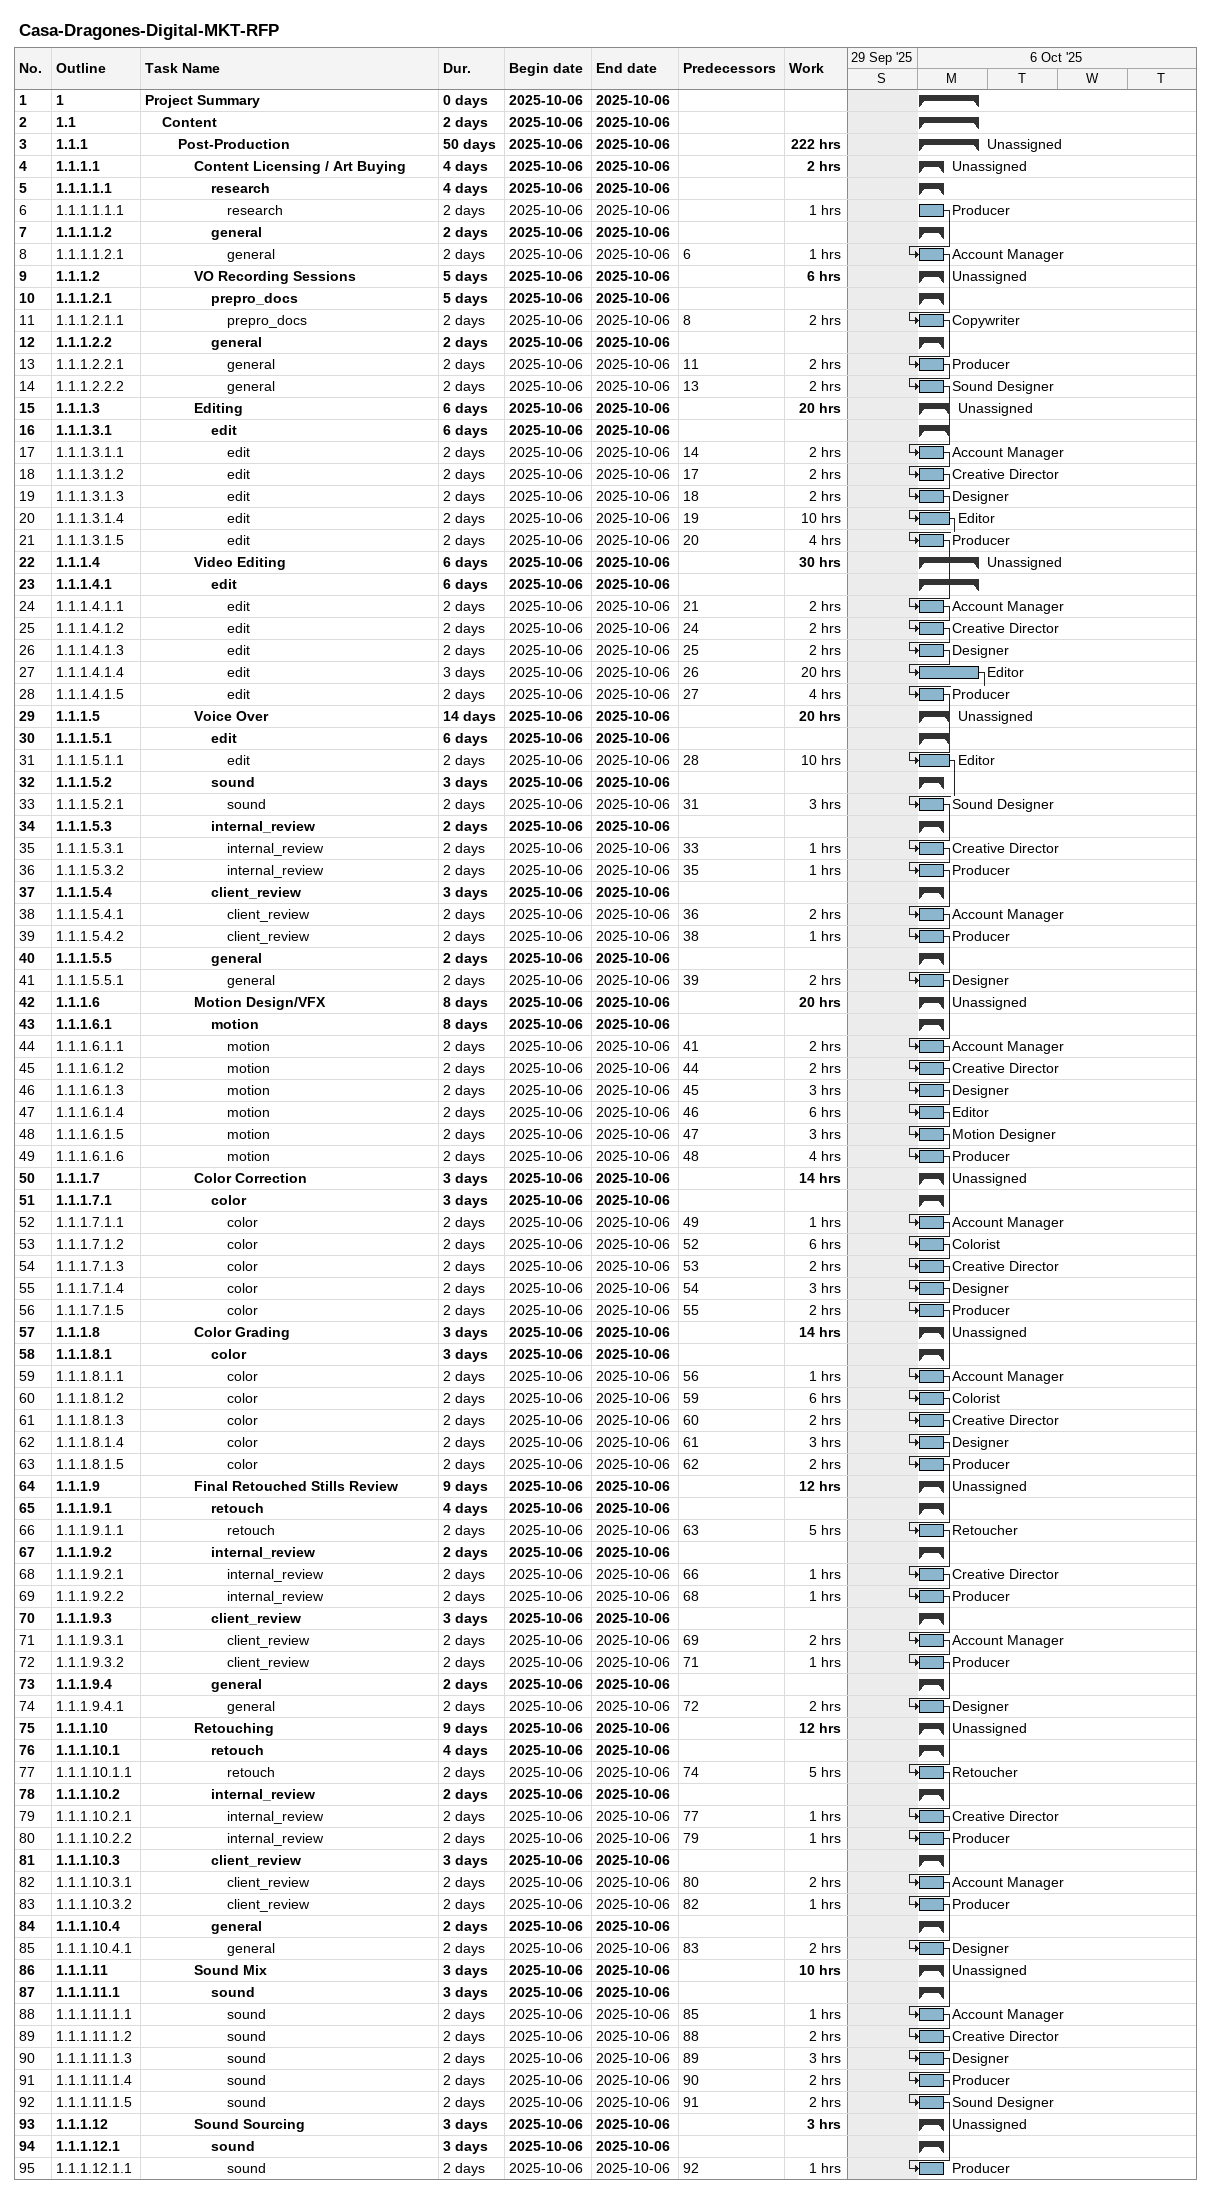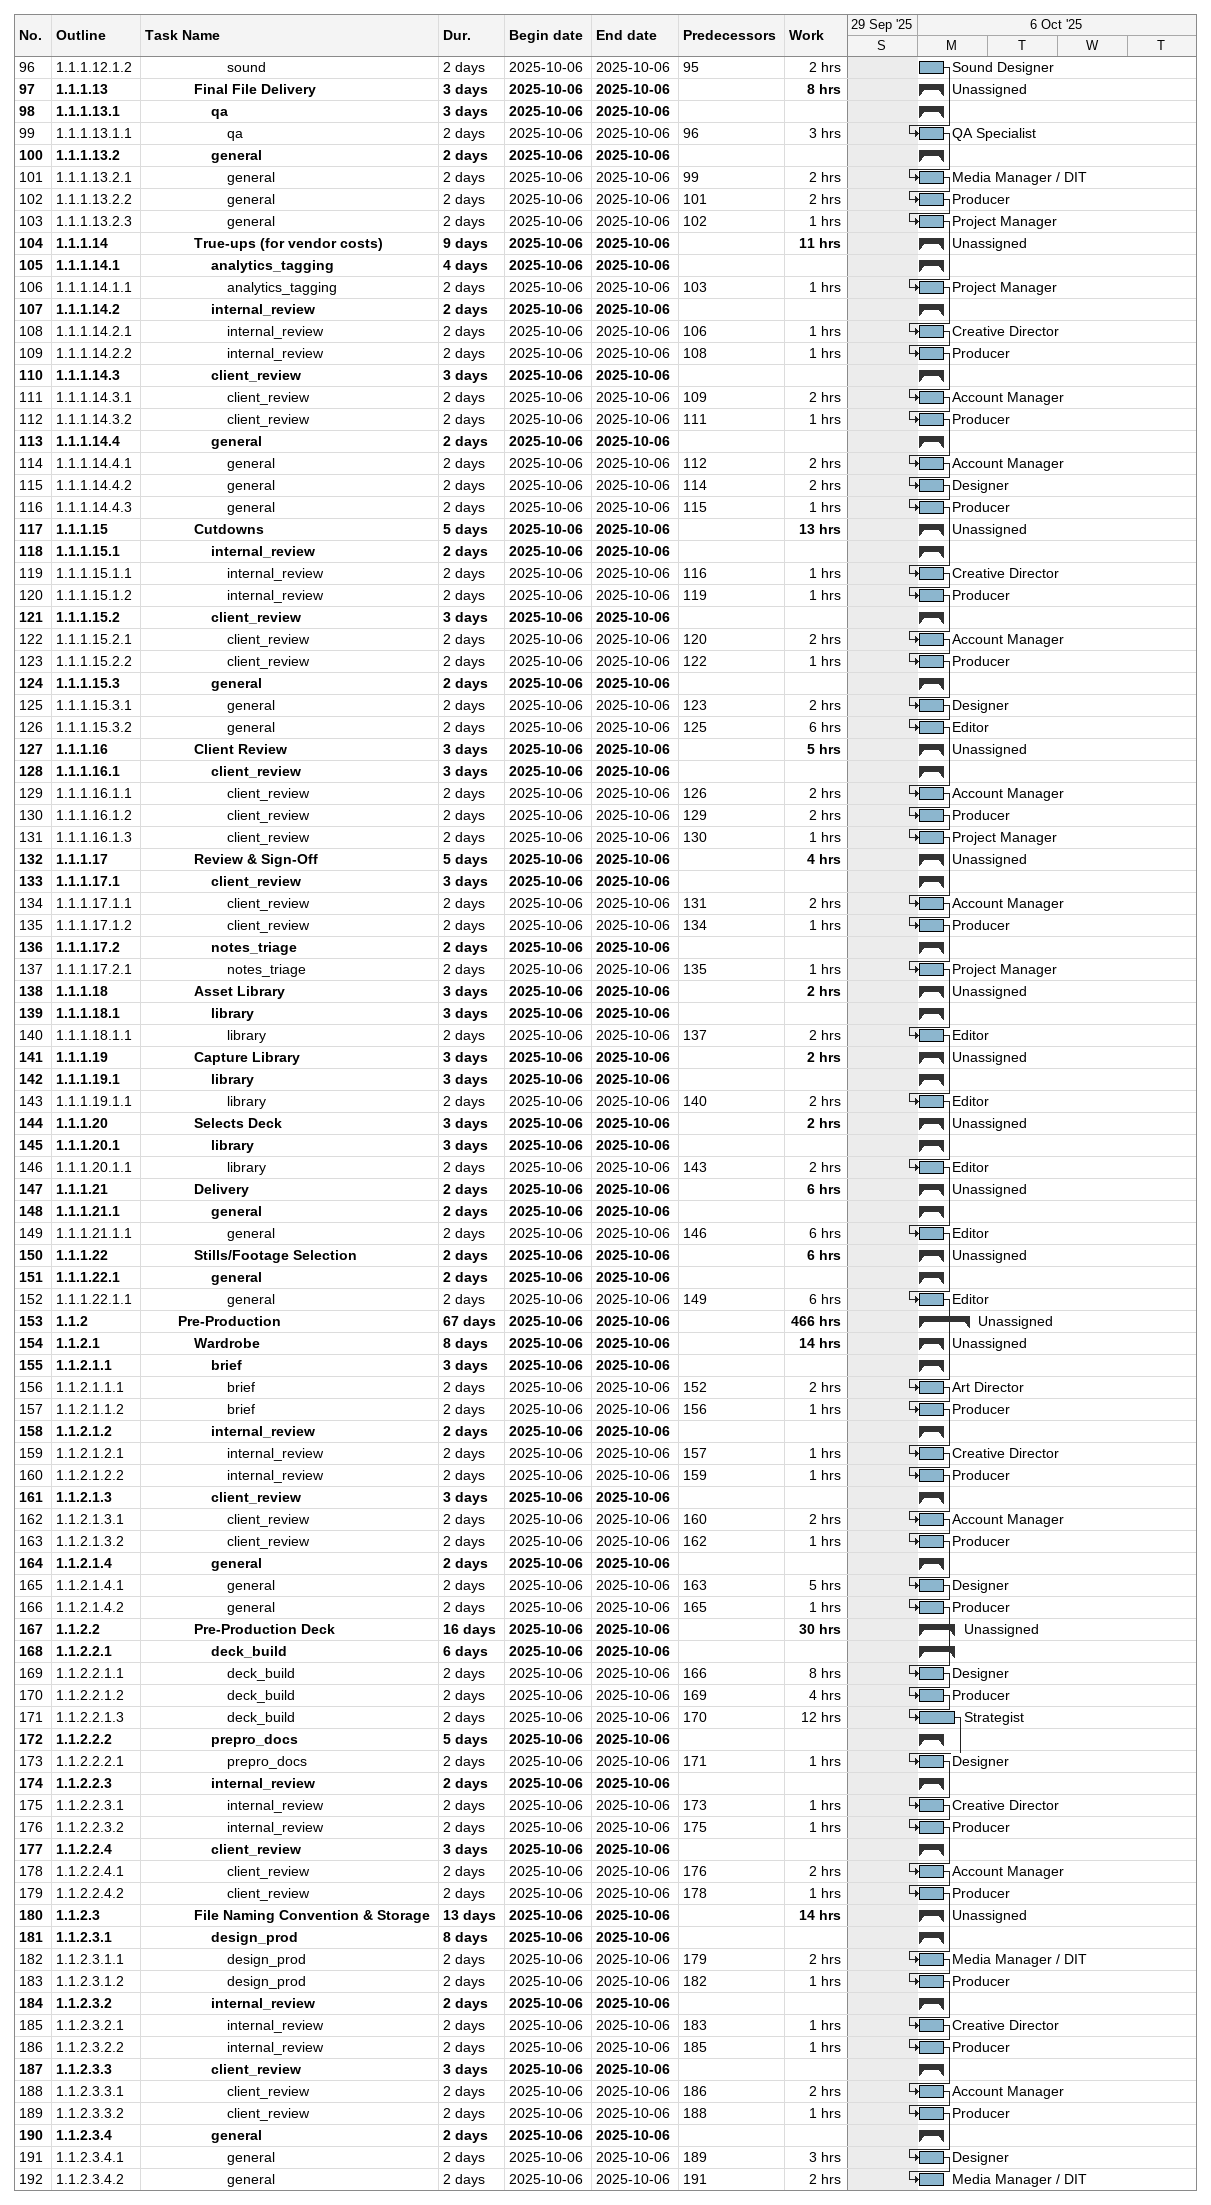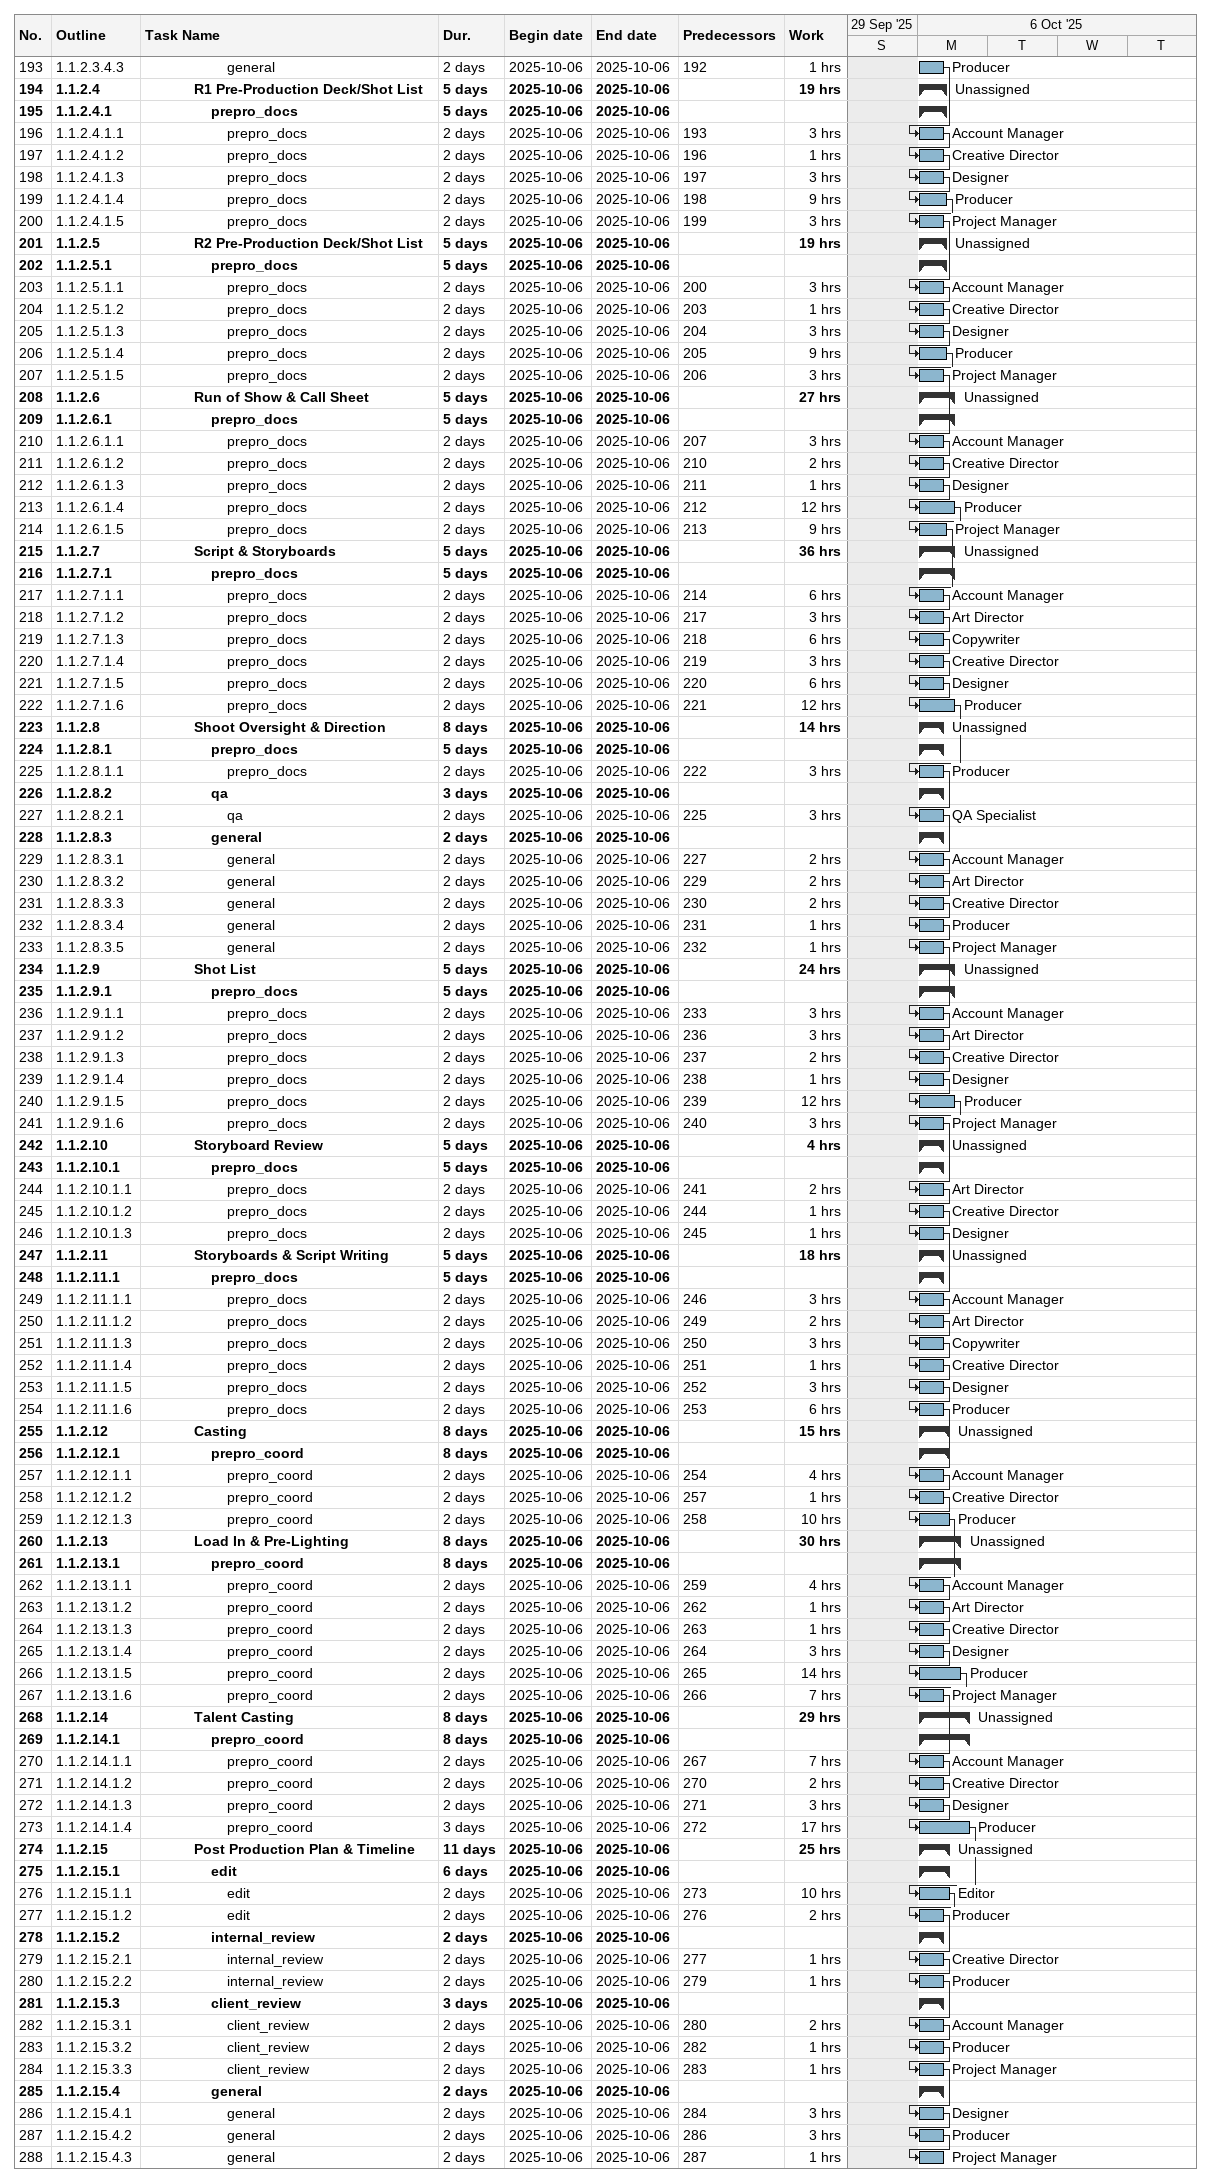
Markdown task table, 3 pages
Casa-Dragones-Digital-MKT-RFP

| ID | WBS | Task | Duration | Start | Finish | Predecessors | Resources | Work (h) |
|---|---|---|---|---|---|---|---|---|
| 1 | 1 | **Project Summary** | 0d | 2025-10-06 | 2025-10-06 |  |  |  |
| 2 | 1.1 | **Content** | 2d | 2025-10-06 | 2025-10-06 |  |  |  |
| 3 | 1.1.1 | **Post-Production** | 50d | 2025-10-06 | 2025-10-06 |  | Unassigned | 222 |
| 4 | 1.1.1.1 | **Content Licensing / Art Buying** | 4d | 2025-10-06 | 2025-10-06 |  | Unassigned | 2 |
| 5 | 1.1.1.1.1 | **research** | 4d | 2025-10-06 | 2025-10-06 |  |  |  |
| 6 | 1.1.1.1.1.1 | research | 2d | 2025-10-06 | 2025-10-06 |  | Producer | 1 |
| 7 | 1.1.1.1.2 | **general** | 2d | 2025-10-06 | 2025-10-06 |  |  |  |
| 8 | 1.1.1.1.2.1 | general | 2d | 2025-10-06 | 2025-10-06 | 6 | Account Manager | 1 |
| 9 | 1.1.1.2 | **VO Recording Sessions** | 5d | 2025-10-06 | 2025-10-06 |  | Unassigned | 6 |
| 10 | 1.1.1.2.1 | **prepro_docs** | 5d | 2025-10-06 | 2025-10-06 |  |  |  |
| 11 | 1.1.1.2.1.1 | prepro_docs | 2d | 2025-10-06 | 2025-10-06 | 8 | Copywriter | 2 |
| 12 | 1.1.1.2.2 | **general** | 2d | 2025-10-06 | 2025-10-06 |  |  |  |
| 13 | 1.1.1.2.2.1 | general | 2d | 2025-10-06 | 2025-10-06 | 11 | Producer | 2 |
| 14 | 1.1.1.2.2.2 | general | 2d | 2025-10-06 | 2025-10-06 | 13 | Sound Designer | 2 |
| 15 | 1.1.1.3 | **Editing** | 6d | 2025-10-06 | 2025-10-06 |  | Unassigned | 20 |
| 16 | 1.1.1.3.1 | **edit** | 6d | 2025-10-06 | 2025-10-06 |  |  |  |
| 17 | 1.1.1.3.1.1 | edit | 2d | 2025-10-06 | 2025-10-06 | 14 | Account Manager | 2 |
| 18 | 1.1.1.3.1.2 | edit | 2d | 2025-10-06 | 2025-10-06 | 17 | Creative Director | 2 |
| 19 | 1.1.1.3.1.3 | edit | 2d | 2025-10-06 | 2025-10-06 | 18 | Designer | 2 |
| 20 | 1.1.1.3.1.4 | edit | 2d | 2025-10-06 | 2025-10-06 | 19 | Editor | 10 |
| 21 | 1.1.1.3.1.5 | edit | 2d | 2025-10-06 | 2025-10-06 | 20 | Producer | 4 |
| 22 | 1.1.1.4 | **Video Editing** | 6d | 2025-10-06 | 2025-10-06 |  | Unassigned | 30 |
| 23 | 1.1.1.4.1 | **edit** | 6d | 2025-10-06 | 2025-10-06 |  |  |  |
| 24 | 1.1.1.4.1.1 | edit | 2d | 2025-10-06 | 2025-10-06 | 21 | Account Manager | 2 |
| 25 | 1.1.1.4.1.2 | edit | 2d | 2025-10-06 | 2025-10-06 | 24 | Creative Director | 2 |
| 26 | 1.1.1.4.1.3 | edit | 2d | 2025-10-06 | 2025-10-06 | 25 | Designer | 2 |
| 27 | 1.1.1.4.1.4 | edit | 3d | 2025-10-06 | 2025-10-06 | 26 | Editor | 20 |
| 28 | 1.1.1.4.1.5 | edit | 2d | 2025-10-06 | 2025-10-06 | 27 | Producer | 4 |
| 29 | 1.1.1.5 | **Voice Over** | 14d | 2025-10-06 | 2025-10-06 |  | Unassigned | 20 |
| 30 | 1.1.1.5.1 | **edit** | 6d | 2025-10-06 | 2025-10-06 |  |  |  |
| 31 | 1.1.1.5.1.1 | edit | 2d | 2025-10-06 | 2025-10-06 | 28 | Editor | 10 |
| 32 | 1.1.1.5.2 | **sound** | 3d | 2025-10-06 | 2025-10-06 |  |  |  |
| 33 | 1.1.1.5.2.1 | sound | 2d | 2025-10-06 | 2025-10-06 | 31 | Sound Designer | 3 |
| 34 | 1.1.1.5.3 | **internal_review** | 2d | 2025-10-06 | 2025-10-06 |  |  |  |
| 35 | 1.1.1.5.3.1 | internal_review | 2d | 2025-10-06 | 2025-10-06 | 33 | Creative Director | 1 |
| 36 | 1.1.1.5.3.2 | internal_review | 2d | 2025-10-06 | 2025-10-06 | 35 | Producer | 1 |
| 37 | 1.1.1.5.4 | **client_review** | 3d | 2025-10-06 | 2025-10-06 |  |  |  |
| 38 | 1.1.1.5.4.1 | client_review | 2d | 2025-10-06 | 2025-10-06 | 36 | Account Manager | 2 |
| 39 | 1.1.1.5.4.2 | client_review | 2d | 2025-10-06 | 2025-10-06 | 38 | Producer | 1 |
| 40 | 1.1.1.5.5 | **general** | 2d | 2025-10-06 | 2025-10-06 |  |  |  |
| 41 | 1.1.1.5.5.1 | general | 2d | 2025-10-06 | 2025-10-06 | 39 | Designer | 2 |
| 42 | 1.1.1.6 | **Motion Design/VFX** | 8d | 2025-10-06 | 2025-10-06 |  | Unassigned | 20 |
| 43 | 1.1.1.6.1 | **motion** | 8d | 2025-10-06 | 2025-10-06 |  |  |  |
| 44 | 1.1.1.6.1.1 | motion | 2d | 2025-10-06 | 2025-10-06 | 41 | Account Manager | 2 |
| 45 | 1.1.1.6.1.2 | motion | 2d | 2025-10-06 | 2025-10-06 | 44 | Creative Director | 2 |
| 46 | 1.1.1.6.1.3 | motion | 2d | 2025-10-06 | 2025-10-06 | 45 | Designer | 3 |
| 47 | 1.1.1.6.1.4 | motion | 2d | 2025-10-06 | 2025-10-06 | 46 | Editor | 6 |
| 48 | 1.1.1.6.1.5 | motion | 2d | 2025-10-06 | 2025-10-06 | 47 | Motion Designer | 3 |
| 49 | 1.1.1.6.1.6 | motion | 2d | 2025-10-06 | 2025-10-06 | 48 | Producer | 4 |
| 50 | 1.1.1.7 | **Color Correction** | 3d | 2025-10-06 | 2025-10-06 |  | Unassigned | 14 |
| 51 | 1.1.1.7.1 | **color** | 3d | 2025-10-06 | 2025-10-06 |  |  |  |
| 52 | 1.1.1.7.1.1 | color | 2d | 2025-10-06 | 2025-10-06 | 49 | Account Manager | 1 |
| 53 | 1.1.1.7.1.2 | color | 2d | 2025-10-06 | 2025-10-06 | 52 | Colorist | 6 |
| 54 | 1.1.1.7.1.3 | color | 2d | 2025-10-06 | 2025-10-06 | 53 | Creative Director | 2 |
| 55 | 1.1.1.7.1.4 | color | 2d | 2025-10-06 | 2025-10-06 | 54 | Designer | 3 |
| 56 | 1.1.1.7.1.5 | color | 2d | 2025-10-06 | 2025-10-06 | 55 | Producer | 2 |
| 57 | 1.1.1.8 | **Color Grading** | 3d | 2025-10-06 | 2025-10-06 |  | Unassigned | 14 |
| 58 | 1.1.1.8.1 | **color** | 3d | 2025-10-06 | 2025-10-06 |  |  |  |
| 59 | 1.1.1.8.1.1 | color | 2d | 2025-10-06 | 2025-10-06 | 56 | Account Manager | 1 |
| 60 | 1.1.1.8.1.2 | color | 2d | 2025-10-06 | 2025-10-06 | 59 | Colorist | 6 |
| 61 | 1.1.1.8.1.3 | color | 2d | 2025-10-06 | 2025-10-06 | 60 | Creative Director | 2 |
| 62 | 1.1.1.8.1.4 | color | 2d | 2025-10-06 | 2025-10-06 | 61 | Designer | 3 |
| 63 | 1.1.1.8.1.5 | color | 2d | 2025-10-06 | 2025-10-06 | 62 | Producer | 2 |
| 64 | 1.1.1.9 | **Final Retouched Stills Review** | 9d | 2025-10-06 | 2025-10-06 |  | Unassigned | 12 |
| 65 | 1.1.1.9.1 | **retouch** | 4d | 2025-10-06 | 2025-10-06 |  |  |  |
| 66 | 1.1.1.9.1.1 | retouch | 2d | 2025-10-06 | 2025-10-06 | 63 | Retoucher | 5 |
| 67 | 1.1.1.9.2 | **internal_review** | 2d | 2025-10-06 | 2025-10-06 |  |  |  |
| 68 | 1.1.1.9.2.1 | internal_review | 2d | 2025-10-06 | 2025-10-06 | 66 | Creative Director | 1 |
| 69 | 1.1.1.9.2.2 | internal_review | 2d | 2025-10-06 | 2025-10-06 | 68 | Producer | 1 |
| 70 | 1.1.1.9.3 | **client_review** | 3d | 2025-10-06 | 2025-10-06 |  |  |  |
| 71 | 1.1.1.9.3.1 | client_review | 2d | 2025-10-06 | 2025-10-06 | 69 | Account Manager | 2 |
| 72 | 1.1.1.9.3.2 | client_review | 2d | 2025-10-06 | 2025-10-06 | 71 | Producer | 1 |
| 73 | 1.1.1.9.4 | **general** | 2d | 2025-10-06 | 2025-10-06 |  |  |  |
| 74 | 1.1.1.9.4.1 | general | 2d | 2025-10-06 | 2025-10-06 | 72 | Designer | 2 |
| 75 | 1.1.1.10 | **Retouching** | 9d | 2025-10-06 | 2025-10-06 |  | Unassigned | 12 |
| 76 | 1.1.1.10.1 | **retouch** | 4d | 2025-10-06 | 2025-10-06 |  |  |  |
| 77 | 1.1.1.10.1.1 | retouch | 2d | 2025-10-06 | 2025-10-06 | 74 | Retoucher | 5 |
| 78 | 1.1.1.10.2 | **internal_review** | 2d | 2025-10-06 | 2025-10-06 |  |  |  |
| 79 | 1.1.1.10.2.1 | internal_review | 2d | 2025-10-06 | 2025-10-06 | 77 | Creative Director | 1 |
| 80 | 1.1.1.10.2.2 | internal_review | 2d | 2025-10-06 | 2025-10-06 | 79 | Producer | 1 |
| 81 | 1.1.1.10.3 | **client_review** | 3d | 2025-10-06 | 2025-10-06 |  |  |  |
| 82 | 1.1.1.10.3.1 | client_review | 2d | 2025-10-06 | 2025-10-06 | 80 | Account Manager | 2 |
| 83 | 1.1.1.10.3.2 | client_review | 2d | 2025-10-06 | 2025-10-06 | 82 | Producer | 1 |
| 84 | 1.1.1.10.4 | **general** | 2d | 2025-10-06 | 2025-10-06 |  |  |  |
| 85 | 1.1.1.10.4.1 | general | 2d | 2025-10-06 | 2025-10-06 | 83 | Designer | 2 |
| 86 | 1.1.1.11 | **Sound Mix** | 3d | 2025-10-06 | 2025-10-06 |  | Unassigned | 10 |
| 87 | 1.1.1.11.1 | **sound** | 3d | 2025-10-06 | 2025-10-06 |  |  |  |
| 88 | 1.1.1.11.1.1 | sound | 2d | 2025-10-06 | 2025-10-06 | 85 | Account Manager | 1 |
| 89 | 1.1.1.11.1.2 | sound | 2d | 2025-10-06 | 2025-10-06 | 88 | Creative Director | 2 |
| 90 | 1.1.1.11.1.3 | sound | 2d | 2025-10-06 | 2025-10-06 | 89 | Designer | 3 |
| 91 | 1.1.1.11.1.4 | sound | 2d | 2025-10-06 | 2025-10-06 | 90 | Producer | 2 |
| 92 | 1.1.1.11.1.5 | sound | 2d | 2025-10-06 | 2025-10-06 | 91 | Sound Designer | 2 |
| 93 | 1.1.1.12 | **Sound Sourcing** | 3d | 2025-10-06 | 2025-10-06 |  | Unassigned | 3 |
| 94 | 1.1.1.12.1 | **sound** | 3d | 2025-10-06 | 2025-10-06 |  |  |  |
| 95 | 1.1.1.12.1.1 | sound | 2d | 2025-10-06 | 2025-10-06 | 92 | Producer | 1 |
| 96 | 1.1.1.12.1.2 | sound | 2d | 2025-10-06 | 2025-10-06 | 95 | Sound Designer | 2 |
| 97 | 1.1.1.13 | **Final File Delivery** | 3d | 2025-10-06 | 2025-10-06 |  | Unassigned | 8 |
| 98 | 1.1.1.13.1 | **qa** | 3d | 2025-10-06 | 2025-10-06 |  |  |  |
| 99 | 1.1.1.13.1.1 | qa | 2d | 2025-10-06 | 2025-10-06 | 96 | QA Specialist | 3 |
| 100 | 1.1.1.13.2 | **general** | 2d | 2025-10-06 | 2025-10-06 |  |  |  |
| 101 | 1.1.1.13.2.1 | general | 2d | 2025-10-06 | 2025-10-06 | 99 | Media Manager / DIT | 2 |
| 102 | 1.1.1.13.2.2 | general | 2d | 2025-10-06 | 2025-10-06 | 101 | Producer | 2 |
| 103 | 1.1.1.13.2.3 | general | 2d | 2025-10-06 | 2025-10-06 | 102 | Project Manager | 1 |
| 104 | 1.1.1.14 | **True-ups (for vendor costs)** | 9d | 2025-10-06 | 2025-10-06 |  | Unassigned | 11 |
| 105 | 1.1.1.14.1 | **analytics_tagging** | 4d | 2025-10-06 | 2025-10-06 |  |  |  |
| 106 | 1.1.1.14.1.1 | analytics_tagging | 2d | 2025-10-06 | 2025-10-06 | 103 | Project Manager | 1 |
| 107 | 1.1.1.14.2 | **internal_review** | 2d | 2025-10-06 | 2025-10-06 |  |  |  |
| 108 | 1.1.1.14.2.1 | internal_review | 2d | 2025-10-06 | 2025-10-06 | 106 | Creative Director | 1 |
| 109 | 1.1.1.14.2.2 | internal_review | 2d | 2025-10-06 | 2025-10-06 | 108 | Producer | 1 |
| 110 | 1.1.1.14.3 | **client_review** | 3d | 2025-10-06 | 2025-10-06 |  |  |  |
| 111 | 1.1.1.14.3.1 | client_review | 2d | 2025-10-06 | 2025-10-06 | 109 | Account Manager | 2 |
| 112 | 1.1.1.14.3.2 | client_review | 2d | 2025-10-06 | 2025-10-06 | 111 | Producer | 1 |
| 113 | 1.1.1.14.4 | **general** | 2d | 2025-10-06 | 2025-10-06 |  |  |  |
| 114 | 1.1.1.14.4.1 | general | 2d | 2025-10-06 | 2025-10-06 | 112 | Account Manager | 2 |
| 115 | 1.1.1.14.4.2 | general | 2d | 2025-10-06 | 2025-10-06 | 114 | Designer | 2 |
| 116 | 1.1.1.14.4.3 | general | 2d | 2025-10-06 | 2025-10-06 | 115 | Producer | 1 |
| 117 | 1.1.1.15 | **Cutdowns** | 5d | 2025-10-06 | 2025-10-06 |  | Unassigned | 13 |
| 118 | 1.1.1.15.1 | **internal_review** | 2d | 2025-10-06 | 2025-10-06 |  |  |  |
| 119 | 1.1.1.15.1.1 | internal_review | 2d | 2025-10-06 | 2025-10-06 | 116 | Creative Director | 1 |
| 120 | 1.1.1.15.1.2 | internal_review | 2d | 2025-10-06 | 2025-10-06 | 119 | Producer | 1 |
| 121 | 1.1.1.15.2 | **client_review** | 3d | 2025-10-06 | 2025-10-06 |  |  |  |
| 122 | 1.1.1.15.2.1 | client_review | 2d | 2025-10-06 | 2025-10-06 | 120 | Account Manager | 2 |
| 123 | 1.1.1.15.2.2 | client_review | 2d | 2025-10-06 | 2025-10-06 | 122 | Producer | 1 |
| 124 | 1.1.1.15.3 | **general** | 2d | 2025-10-06 | 2025-10-06 |  |  |  |
| 125 | 1.1.1.15.3.1 | general | 2d | 2025-10-06 | 2025-10-06 | 123 | Designer | 2 |
| 126 | 1.1.1.15.3.2 | general | 2d | 2025-10-06 | 2025-10-06 | 125 | Editor | 6 |
| 127 | 1.1.1.16 | **Client Review** | 3d | 2025-10-06 | 2025-10-06 |  | Unassigned | 5 |
| 128 | 1.1.1.16.1 | **client_review** | 3d | 2025-10-06 | 2025-10-06 |  |  |  |
| 129 | 1.1.1.16.1.1 | client_review | 2d | 2025-10-06 | 2025-10-06 | 126 | Account Manager | 2 |
| 130 | 1.1.1.16.1.2 | client_review | 2d | 2025-10-06 | 2025-10-06 | 129 | Producer | 2 |
| 131 | 1.1.1.16.1.3 | client_review | 2d | 2025-10-06 | 2025-10-06 | 130 | Project Manager | 1 |
| 132 | 1.1.1.17 | **Review & Sign-Off** | 5d | 2025-10-06 | 2025-10-06 |  | Unassigned | 4 |
| 133 | 1.1.1.17.1 | **client_review** | 3d | 2025-10-06 | 2025-10-06 |  |  |  |
| 134 | 1.1.1.17.1.1 | client_review | 2d | 2025-10-06 | 2025-10-06 | 131 | Account Manager | 2 |
| 135 | 1.1.1.17.1.2 | client_review | 2d | 2025-10-06 | 2025-10-06 | 134 | Producer | 1 |
| 136 | 1.1.1.17.2 | **notes_triage** | 2d | 2025-10-06 | 2025-10-06 |  |  |  |
| 137 | 1.1.1.17.2.1 | notes_triage | 2d | 2025-10-06 | 2025-10-06 | 135 | Project Manager | 1 |
| 138 | 1.1.1.18 | **Asset Library** | 3d | 2025-10-06 | 2025-10-06 |  | Unassigned | 2 |
| 139 | 1.1.1.18.1 | **library** | 3d | 2025-10-06 | 2025-10-06 |  |  |  |
| 140 | 1.1.1.18.1.1 | library | 2d | 2025-10-06 | 2025-10-06 | 137 | Editor | 2 |
| 141 | 1.1.1.19 | **Capture Library** | 3d | 2025-10-06 | 2025-10-06 |  | Unassigned | 2 |
| 142 | 1.1.1.19.1 | **library** | 3d | 2025-10-06 | 2025-10-06 |  |  |  |
| 143 | 1.1.1.19.1.1 | library | 2d | 2025-10-06 | 2025-10-06 | 140 | Editor | 2 |
| 144 | 1.1.1.20 | **Selects Deck** | 3d | 2025-10-06 | 2025-10-06 |  | Unassigned | 2 |
| 145 | 1.1.1.20.1 | **library** | 3d | 2025-10-06 | 2025-10-06 |  |  |  |
| 146 | 1.1.1.20.1.1 | library | 2d | 2025-10-06 | 2025-10-06 | 143 | Editor | 2 |
| 147 | 1.1.1.21 | **Delivery** | 2d | 2025-10-06 | 2025-10-06 |  | Unassigned | 6 |
| 148 | 1.1.1.21.1 | **general** | 2d | 2025-10-06 | 2025-10-06 |  |  |  |
| 149 | 1.1.1.21.1.1 | general | 2d | 2025-10-06 | 2025-10-06 | 146 | Editor | 6 |
| 150 | 1.1.1.22 | **Stills/Footage Selection** | 2d | 2025-10-06 | 2025-10-06 |  | Unassigned | 6 |
| 151 | 1.1.1.22.1 | **general** | 2d | 2025-10-06 | 2025-10-06 |  |  |  |
| 152 | 1.1.1.22.1.1 | general | 2d | 2025-10-06 | 2025-10-06 | 149 | Editor | 6 |
| 153 | 1.1.2 | **Pre-Production** | 67d | 2025-10-06 | 2025-10-06 |  | Unassigned | 466 |
| 154 | 1.1.2.1 | **Wardrobe** | 8d | 2025-10-06 | 2025-10-06 |  | Unassigned | 14 |
| 155 | 1.1.2.1.1 | **brief** | 3d | 2025-10-06 | 2025-10-06 |  |  |  |
| 156 | 1.1.2.1.1.1 | brief | 2d | 2025-10-06 | 2025-10-06 | 152 | Art Director | 2 |
| 157 | 1.1.2.1.1.2 | brief | 2d | 2025-10-06 | 2025-10-06 | 156 | Producer | 1 |
| 158 | 1.1.2.1.2 | **internal_review** | 2d | 2025-10-06 | 2025-10-06 |  |  |  |
| 159 | 1.1.2.1.2.1 | internal_review | 2d | 2025-10-06 | 2025-10-06 | 157 | Creative Director | 1 |
| 160 | 1.1.2.1.2.2 | internal_review | 2d | 2025-10-06 | 2025-10-06 | 159 | Producer | 1 |
| 161 | 1.1.2.1.3 | **client_review** | 3d | 2025-10-06 | 2025-10-06 |  |  |  |
| 162 | 1.1.2.1.3.1 | client_review | 2d | 2025-10-06 | 2025-10-06 | 160 | Account Manager | 2 |
| 163 | 1.1.2.1.3.2 | client_review | 2d | 2025-10-06 | 2025-10-06 | 162 | Producer | 1 |
| 164 | 1.1.2.1.4 | **general** | 2d | 2025-10-06 | 2025-10-06 |  |  |  |
| 165 | 1.1.2.1.4.1 | general | 2d | 2025-10-06 | 2025-10-06 | 163 | Designer | 5 |
| 166 | 1.1.2.1.4.2 | general | 2d | 2025-10-06 | 2025-10-06 | 165 | Producer | 1 |
| 167 | 1.1.2.2 | **Pre-Production Deck** | 16d | 2025-10-06 | 2025-10-06 |  | Unassigned | 30 |
| 168 | 1.1.2.2.1 | **deck_build** | 6d | 2025-10-06 | 2025-10-06 |  |  |  |
| 169 | 1.1.2.2.1.1 | deck_build | 2d | 2025-10-06 | 2025-10-06 | 166 | Designer | 8 |
| 170 | 1.1.2.2.1.2 | deck_build | 2d | 2025-10-06 | 2025-10-06 | 169 | Producer | 4 |
| 171 | 1.1.2.2.1.3 | deck_build | 2d | 2025-10-06 | 2025-10-06 | 170 | Strategist | 12 |
| 172 | 1.1.2.2.2 | **prepro_docs** | 5d | 2025-10-06 | 2025-10-06 |  |  |  |
| 173 | 1.1.2.2.2.1 | prepro_docs | 2d | 2025-10-06 | 2025-10-06 | 171 | Designer | 1 |
| 174 | 1.1.2.2.3 | **internal_review** | 2d | 2025-10-06 | 2025-10-06 |  |  |  |
| 175 | 1.1.2.2.3.1 | internal_review | 2d | 2025-10-06 | 2025-10-06 | 173 | Creative Director | 1 |
| 176 | 1.1.2.2.3.2 | internal_review | 2d | 2025-10-06 | 2025-10-06 | 175 | Producer | 1 |
| 177 | 1.1.2.2.4 | **client_review** | 3d | 2025-10-06 | 2025-10-06 |  |  |  |
| 178 | 1.1.2.2.4.1 | client_review | 2d | 2025-10-06 | 2025-10-06 | 176 | Account Manager | 2 |
| 179 | 1.1.2.2.4.2 | client_review | 2d | 2025-10-06 | 2025-10-06 | 178 | Producer | 1 |
| 180 | 1.1.2.3 | **File Naming Convention & Storage** | 13d | 2025-10-06 | 2025-10-06 |  | Unassigned | 14 |
| 181 | 1.1.2.3.1 | **design_prod** | 8d | 2025-10-06 | 2025-10-06 |  |  |  |
| 182 | 1.1.2.3.1.1 | design_prod | 2d | 2025-10-06 | 2025-10-06 | 179 | Media Manager / DIT | 2 |
| 183 | 1.1.2.3.1.2 | design_prod | 2d | 2025-10-06 | 2025-10-06 | 182 | Producer | 1 |
| 184 | 1.1.2.3.2 | **internal_review** | 2d | 2025-10-06 | 2025-10-06 |  |  |  |
| 185 | 1.1.2.3.2.1 | internal_review | 2d | 2025-10-06 | 2025-10-06 | 183 | Creative Director | 1 |
| 186 | 1.1.2.3.2.2 | internal_review | 2d | 2025-10-06 | 2025-10-06 | 185 | Producer | 1 |
| 187 | 1.1.2.3.3 | **client_review** | 3d | 2025-10-06 | 2025-10-06 |  |  |  |
| 188 | 1.1.2.3.3.1 | client_review | 2d | 2025-10-06 | 2025-10-06 | 186 | Account Manager | 2 |
| 189 | 1.1.2.3.3.2 | client_review | 2d | 2025-10-06 | 2025-10-06 | 188 | Producer | 1 |
| 190 | 1.1.2.3.4 | **general** | 2d | 2025-10-06 | 2025-10-06 |  |  |  |
| 191 | 1.1.2.3.4.1 | general | 2d | 2025-10-06 | 2025-10-06 | 189 | Designer | 3 |
| 192 | 1.1.2.3.4.2 | general | 2d | 2025-10-06 | 2025-10-06 | 191 | Media Manager / DIT | 2 |
| 193 | 1.1.2.3.4.3 | general | 2d | 2025-10-06 | 2025-10-06 | 192 | Producer | 1 |
| 194 | 1.1.2.4 | **R1 Pre-Production Deck/Shot List** | 5d | 2025-10-06 | 2025-10-06 |  | Unassigned | 19 |
| 195 | 1.1.2.4.1 | **prepro_docs** | 5d | 2025-10-06 | 2025-10-06 |  |  |  |
| 196 | 1.1.2.4.1.1 | prepro_docs | 2d | 2025-10-06 | 2025-10-06 | 193 | Account Manager | 3 |
| 197 | 1.1.2.4.1.2 | prepro_docs | 2d | 2025-10-06 | 2025-10-06 | 196 | Creative Director | 1 |
| 198 | 1.1.2.4.1.3 | prepro_docs | 2d | 2025-10-06 | 2025-10-06 | 197 | Designer | 3 |
| 199 | 1.1.2.4.1.4 | prepro_docs | 2d | 2025-10-06 | 2025-10-06 | 198 | Producer | 9 |
| 200 | 1.1.2.4.1.5 | prepro_docs | 2d | 2025-10-06 | 2025-10-06 | 199 | Project Manager | 3 |
| 201 | 1.1.2.5 | **R2 Pre-Production Deck/Shot List** | 5d | 2025-10-06 | 2025-10-06 |  | Unassigned | 19 |
| 202 | 1.1.2.5.1 | **prepro_docs** | 5d | 2025-10-06 | 2025-10-06 |  |  |  |
| 203 | 1.1.2.5.1.1 | prepro_docs | 2d | 2025-10-06 | 2025-10-06 | 200 | Account Manager | 3 |
| 204 | 1.1.2.5.1.2 | prepro_docs | 2d | 2025-10-06 | 2025-10-06 | 203 | Creative Director | 1 |
| 205 | 1.1.2.5.1.3 | prepro_docs | 2d | 2025-10-06 | 2025-10-06 | 204 | Designer | 3 |
| 206 | 1.1.2.5.1.4 | prepro_docs | 2d | 2025-10-06 | 2025-10-06 | 205 | Producer | 9 |
| 207 | 1.1.2.5.1.5 | prepro_docs | 2d | 2025-10-06 | 2025-10-06 | 206 | Project Manager | 3 |
| 208 | 1.1.2.6 | **Run of Show & Call Sheet** | 5d | 2025-10-06 | 2025-10-06 |  | Unassigned | 27 |
| 209 | 1.1.2.6.1 | **prepro_docs** | 5d | 2025-10-06 | 2025-10-06 |  |  |  |
| 210 | 1.1.2.6.1.1 | prepro_docs | 2d | 2025-10-06 | 2025-10-06 | 207 | Account Manager | 3 |
| 211 | 1.1.2.6.1.2 | prepro_docs | 2d | 2025-10-06 | 2025-10-06 | 210 | Creative Director | 2 |
| 212 | 1.1.2.6.1.3 | prepro_docs | 2d | 2025-10-06 | 2025-10-06 | 211 | Designer | 1 |
| 213 | 1.1.2.6.1.4 | prepro_docs | 2d | 2025-10-06 | 2025-10-06 | 212 | Producer | 12 |
| 214 | 1.1.2.6.1.5 | prepro_docs | 2d | 2025-10-06 | 2025-10-06 | 213 | Project Manager | 9 |
| 215 | 1.1.2.7 | **Script & Storyboards** | 5d | 2025-10-06 | 2025-10-06 |  | Unassigned | 36 |
| 216 | 1.1.2.7.1 | **prepro_docs** | 5d | 2025-10-06 | 2025-10-06 |  |  |  |
| 217 | 1.1.2.7.1.1 | prepro_docs | 2d | 2025-10-06 | 2025-10-06 | 214 | Account Manager | 6 |
| 218 | 1.1.2.7.1.2 | prepro_docs | 2d | 2025-10-06 | 2025-10-06 | 217 | Art Director | 3 |
| 219 | 1.1.2.7.1.3 | prepro_docs | 2d | 2025-10-06 | 2025-10-06 | 218 | Copywriter | 6 |
| 220 | 1.1.2.7.1.4 | prepro_docs | 2d | 2025-10-06 | 2025-10-06 | 219 | Creative Director | 3 |
| 221 | 1.1.2.7.1.5 | prepro_docs | 2d | 2025-10-06 | 2025-10-06 | 220 | Designer | 6 |
| 222 | 1.1.2.7.1.6 | prepro_docs | 2d | 2025-10-06 | 2025-10-06 | 221 | Producer | 12 |
| 223 | 1.1.2.8 | **Shoot Oversight & Direction** | 8d | 2025-10-06 | 2025-10-06 |  | Unassigned | 14 |
| 224 | 1.1.2.8.1 | **prepro_docs** | 5d | 2025-10-06 | 2025-10-06 |  |  |  |
| 225 | 1.1.2.8.1.1 | prepro_docs | 2d | 2025-10-06 | 2025-10-06 | 222 | Producer | 3 |
| 226 | 1.1.2.8.2 | **qa** | 3d | 2025-10-06 | 2025-10-06 |  |  |  |
| 227 | 1.1.2.8.2.1 | qa | 2d | 2025-10-06 | 2025-10-06 | 225 | QA Specialist | 3 |
| 228 | 1.1.2.8.3 | **general** | 2d | 2025-10-06 | 2025-10-06 |  |  |  |
| 229 | 1.1.2.8.3.1 | general | 2d | 2025-10-06 | 2025-10-06 | 227 | Account Manager | 2 |
| 230 | 1.1.2.8.3.2 | general | 2d | 2025-10-06 | 2025-10-06 | 229 | Art Director | 2 |
| 231 | 1.1.2.8.3.3 | general | 2d | 2025-10-06 | 2025-10-06 | 230 | Creative Director | 2 |
| 232 | 1.1.2.8.3.4 | general | 2d | 2025-10-06 | 2025-10-06 | 231 | Producer | 1 |
| 233 | 1.1.2.8.3.5 | general | 2d | 2025-10-06 | 2025-10-06 | 232 | Project Manager | 1 |
| 234 | 1.1.2.9 | **Shot List** | 5d | 2025-10-06 | 2025-10-06 |  | Unassigned | 24 |
| 235 | 1.1.2.9.1 | **prepro_docs** | 5d | 2025-10-06 | 2025-10-06 |  |  |  |
| 236 | 1.1.2.9.1.1 | prepro_docs | 2d | 2025-10-06 | 2025-10-06 | 233 | Account Manager | 3 |
| 237 | 1.1.2.9.1.2 | prepro_docs | 2d | 2025-10-06 | 2025-10-06 | 236 | Art Director | 3 |
| 238 | 1.1.2.9.1.3 | prepro_docs | 2d | 2025-10-06 | 2025-10-06 | 237 | Creative Director | 2 |
| 239 | 1.1.2.9.1.4 | prepro_docs | 2d | 2025-10-06 | 2025-10-06 | 238 | Designer | 1 |
| 240 | 1.1.2.9.1.5 | prepro_docs | 2d | 2025-10-06 | 2025-10-06 | 239 | Producer | 12 |
| 241 | 1.1.2.9.1.6 | prepro_docs | 2d | 2025-10-06 | 2025-10-06 | 240 | Project Manager | 3 |
| 242 | 1.1.2.10 | **Storyboard Review** | 5d | 2025-10-06 | 2025-10-06 |  | Unassigned | 4 |
| 243 | 1.1.2.10.1 | **prepro_docs** | 5d | 2025-10-06 | 2025-10-06 |  |  |  |
| 244 | 1.1.2.10.1.1 | prepro_docs | 2d | 2025-10-06 | 2025-10-06 | 241 | Art Director | 2 |
| 245 | 1.1.2.10.1.2 | prepro_docs | 2d | 2025-10-06 | 2025-10-06 | 244 | Creative Director | 1 |
| 246 | 1.1.2.10.1.3 | prepro_docs | 2d | 2025-10-06 | 2025-10-06 | 245 | Designer | 1 |
| 247 | 1.1.2.11 | **Storyboards & Script Writing** | 5d | 2025-10-06 | 2025-10-06 |  | Unassigned | 18 |
| 248 | 1.1.2.11.1 | **prepro_docs** | 5d | 2025-10-06 | 2025-10-06 |  |  |  |
| 249 | 1.1.2.11.1.1 | prepro_docs | 2d | 2025-10-06 | 2025-10-06 | 246 | Account Manager | 3 |
| 250 | 1.1.2.11.1.2 | prepro_docs | 2d | 2025-10-06 | 2025-10-06 | 249 | Art Director | 2 |
| 251 | 1.1.2.11.1.3 | prepro_docs | 2d | 2025-10-06 | 2025-10-06 | 250 | Copywriter | 3 |
| 252 | 1.1.2.11.1.4 | prepro_docs | 2d | 2025-10-06 | 2025-10-06 | 251 | Creative Director | 1 |
| 253 | 1.1.2.11.1.5 | prepro_docs | 2d | 2025-10-06 | 2025-10-06 | 252 | Designer | 3 |
| 254 | 1.1.2.11.1.6 | prepro_docs | 2d | 2025-10-06 | 2025-10-06 | 253 | Producer | 6 |
| 255 | 1.1.2.12 | **Casting** | 8d | 2025-10-06 | 2025-10-06 |  | Unassigned | 15 |
| 256 | 1.1.2.12.1 | **prepro_coord** | 8d | 2025-10-06 | 2025-10-06 |  |  |  |
| 257 | 1.1.2.12.1.1 | prepro_coord | 2d | 2025-10-06 | 2025-10-06 | 254 | Account Manager | 4 |
| 258 | 1.1.2.12.1.2 | prepro_coord | 2d | 2025-10-06 | 2025-10-06 | 257 | Creative Director | 1 |
| 259 | 1.1.2.12.1.3 | prepro_coord | 2d | 2025-10-06 | 2025-10-06 | 258 | Producer | 10 |
| 260 | 1.1.2.13 | **Load In & Pre-Lighting** | 8d | 2025-10-06 | 2025-10-06 |  | Unassigned | 30 |
| 261 | 1.1.2.13.1 | **prepro_coord** | 8d | 2025-10-06 | 2025-10-06 |  |  |  |
| 262 | 1.1.2.13.1.1 | prepro_coord | 2d | 2025-10-06 | 2025-10-06 | 259 | Account Manager | 4 |
| 263 | 1.1.2.13.1.2 | prepro_coord | 2d | 2025-10-06 | 2025-10-06 | 262 | Art Director | 1 |
| 264 | 1.1.2.13.1.3 | prepro_coord | 2d | 2025-10-06 | 2025-10-06 | 263 | Creative Director | 1 |
| 265 | 1.1.2.13.1.4 | prepro_coord | 2d | 2025-10-06 | 2025-10-06 | 264 | Designer | 3 |
| 266 | 1.1.2.13.1.5 | prepro_coord | 2d | 2025-10-06 | 2025-10-06 | 265 | Producer | 14 |
| 267 | 1.1.2.13.1.6 | prepro_coord | 2d | 2025-10-06 | 2025-10-06 | 266 | Project Manager | 7 |
| 268 | 1.1.2.14 | **Talent Casting** | 8d | 2025-10-06 | 2025-10-06 |  | Unassigned | 29 |
| 269 | 1.1.2.14.1 | **prepro_coord** | 8d | 2025-10-06 | 2025-10-06 |  |  |  |
| 270 | 1.1.2.14.1.1 | prepro_coord | 2d | 2025-10-06 | 2025-10-06 | 267 | Account Manager | 7 |
| 271 | 1.1.2.14.1.2 | prepro_coord | 2d | 2025-10-06 | 2025-10-06 | 270 | Creative Director | 2 |
| 272 | 1.1.2.14.1.3 | prepro_coord | 2d | 2025-10-06 | 2025-10-06 | 271 | Designer | 3 |
| 273 | 1.1.2.14.1.4 | prepro_coord | 3d | 2025-10-06 | 2025-10-06 | 272 | Producer | 17 |
| 274 | 1.1.2.15 | **Post Production Plan & Timeline** | 11d | 2025-10-06 | 2025-10-06 |  | Unassigned | 25 |
| 275 | 1.1.2.15.1 | **edit** | 6d | 2025-10-06 | 2025-10-06 |  |  |  |
| 276 | 1.1.2.15.1.1 | edit | 2d | 2025-10-06 | 2025-10-06 | 273 | Editor | 10 |
| 277 | 1.1.2.15.1.2 | edit | 2d | 2025-10-06 | 2025-10-06 | 276 | Producer | 2 |
| 278 | 1.1.2.15.2 | **internal_review** | 2d | 2025-10-06 | 2025-10-06 |  |  |  |
| 279 | 1.1.2.15.2.1 | internal_review | 2d | 2025-10-06 | 2025-10-06 | 277 | Creative Director | 1 |
| 280 | 1.1.2.15.2.2 | internal_review | 2d | 2025-10-06 | 2025-10-06 | 279 | Producer | 1 |
| 281 | 1.1.2.15.3 | **client_review** | 3d | 2025-10-06 | 2025-10-06 |  |  |  |
| 282 | 1.1.2.15.3.1 | client_review | 2d | 2025-10-06 | 2025-10-06 | 280 | Account Manager | 2 |
| 283 | 1.1.2.15.3.2 | client_review | 2d | 2025-10-06 | 2025-10-06 | 282 | Producer | 1 |
| 284 | 1.1.2.15.3.3 | client_review | 2d | 2025-10-06 | 2025-10-06 | 283 | Project Manager | 1 |
| 285 | 1.1.2.15.4 | **general** | 2d | 2025-10-06 | 2025-10-06 |  |  |  |
| 286 | 1.1.2.15.4.1 | general | 2d | 2025-10-06 | 2025-10-06 | 284 | Designer | 3 |
| 287 | 1.1.2.15.4.2 | general | 2d | 2025-10-06 | 2025-10-06 | 286 | Producer | 3 |
| 288 | 1.1.2.15.4.3 | general | 2d | 2025-10-06 | 2025-10-06 | 287 | Project Manager | 1 |
